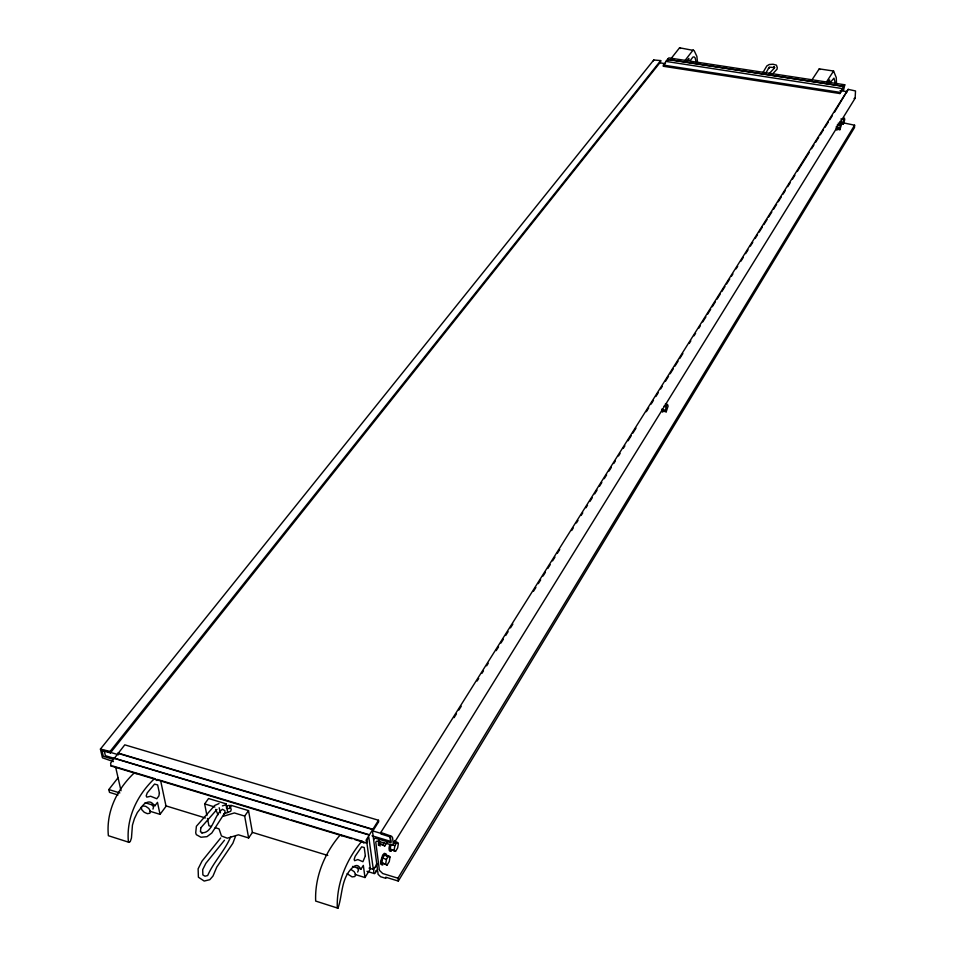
<?xml version="1.0" encoding="UTF-8"?>
<svg xmlns="http://www.w3.org/2000/svg" width="956" height="956" viewBox="0 0 956 956"><rect width="100%" height="100%" fill="white"/><g stroke="black" fill="none" stroke-linecap="round" stroke-linejoin="round"><path stroke-width="1.43" d="M697.462 62.044L696.876 56.392L694.14 50.56L679.573 47.8L671.387 58.173M836.261 126.742L836.476 129.789L837.074 129.407M836.775 126.825L836.99 129.873L837.587 129.49M665.926 61.411L667.551 59.356L843.682 86.327L842.332 88.585L665.926 61.411L663.189 66.251L839.93 93.545L842.308 88.49M840.121 123.312L840.216 121.293M375.732 870.844L377.74 871.466L378.11 874.31L380.596 876.712L385.877 878.337L385.734 877.202L398.305 881.062L397.959 878.194L382.723 873.533L379.401 870.318L375.78 842.284L376.353 841.304L377.847 841.22L392.773 845.176L855.142 98.217L855.512 90.951L848.175 89.362L834.612 112.067M842.81 122.727L854.604 125.212L854.485 127.578L398.305 881.062M836.488 83.28L836.261 77.556L833.584 71.031L819.244 68.868L812.098 79.683M376.712 863.519L376.126 866.351L374.465 867.797M688.941 60.371L688.858 58.436L686.886 60.682M200.844 827.621L200.437 831.636L202.445 832.748L201.405 832.712C212.184 834.038 213.965 816.364 221.111 810.341L222.437 809.29L224.863 810.616L225.03 812.481L211.802 833.023L206.998 836.655L200.951 837.241L196.327 834.672L195.717 832.843L196.386 826.271L214.694 805.478L219.032 803.566M829.605 81.858L829.629 79.898L827.92 82.24M219.163 807.736L220.454 812.863M386.917 842.511L384.754 845.976L379.341 843.634L379.699 841.328M376.7 863.447L376.317 865.861L373.33 869.41L369.064 868.108M384.754 845.976L383.308 844.841L383.667 842.523M381.779 862.706L382.496 858.13L384.647 854.652L388.578 855.859L390 856.958L389.283 861.535L387.144 865.013L381.779 862.706L387.144 865.013M385.71 863.913L386.427 859.336L388.578 855.859M390.215 849.083L390.932 844.53L394.84 845.713L396.967 842.284L398.365 843.407L397.648 847.96L395.533 851.39L390.215 849.083L395.533 851.39M394.135 850.278L394.84 845.713M667.443 404.496L668.113 406.061L666.201 411.809L665.531 410.255L666.153 406.587L667.443 404.496L665.316 404.041M838.281 123.133L840.981 123.575L841.304 125.224L839.894 129.693L837.193 129.251L837.217 125.571M843.622 89.984L844.757 84.773L668.842 57.886L667.551 59.356M839.894 129.693L840.109 124.985L840.981 123.575M842.989 122.499L844.399 118.054L844.722 119.703L843.312 124.149L840.623 123.706L840.288 122.069L842.989 122.499L843.312 124.149M377.512 869.745L372.541 831.433L378.684 821.73L378.504 820.26L124.782 744.843L110.609 763.115L111.016 765.959L352.035 838.759M373.33 869.41L368.777 837.133L367.032 839.882L366.674 843.108L366.112 840.157L378.504 820.26M378.576 840.348L378.433 845.188L380.404 845.893M379.341 840.575L379.197 845.415M389.701 844.686L389.008 848.163L389.319 850.613L390.49 851.079M390.454 844.913L389.761 848.39L390.06 850.84L391.243 851.306M152.972 809.087L153.522 807.031L151.932 804.319M373.653 839.954L374.143 838.388L375.636 838.304L391.1 842.774L390.383 836.966L380.978 833.967L380.799 832.497L848.175 89.362M235.511 836.273L232.846 843.312L216.773 867.092L212.985 876.066L209.806 879.687L204.19 881.05L198.394 877.214L198.119 868.837L202.039 861.081L220.705 837.97M230.79 836.56C225.066 850.541 213.69 861.774 207.667 875.553L204.99 876.198L202.863 874.943L202.696 869.649L205.899 863.28L224.493 840.193M826.534 81.881L833.584 71.031M113.286 759.423L103.296 756.244L101.969 750.544L110.394 752.898L660.692 61.758L660.68 60.587L653.785 59.977L100.428 749.074L102.447 757.797L113.429 761.609M373.736 868.98L373.76 872.697A3.489 1.207 -72.8 0 0 375.589 872.529L377.477 869.47M357.664 872.063L358.488 870.02L357.006 867.247M685.165 60.276L693.243 49.867M653.33 60.861L653.785 59.977M830.8 81.893L833.99 78.129L835.401 83.722M766.067 72.668L769.305 67.123L768.445 68.246L770.201 67.207L774.73 67.577L773.93 66.514L774.42 68.019L768.911 73.911M762.804 72.811L766.82 65.952L769.222 64.518L772.986 64.231L776.451 65.151L777.252 67.613L777.073 69.143L772.388 74.186M392.773 845.176L393.358 844.196L392.569 837.719L391.685 836.297L380.799 832.497M397.959 878.194L854.604 125.212M837.193 129.251L838.065 127.841M355.082 874.477L364.977 877.524L370.354 868.896L366.602 840.671M454.076 717.657L456.454 713.857M458.832 710.069L461.222 706.269M477.116 680.995L478.705 678.461M481.872 673.406L483.461 670.873M486.64 665.818L488.229 663.285M496.176 650.642L498.566 646.853M500.944 643.065L503.322 639.265M505.712 635.477L508.09 631.677M510.48 627.889L512.858 624.101M533.52 591.226L535.898 587.438M538.288 583.638L540.666 579.85M543.044 576.05L545.434 572.262M547.812 568.473L550.202 564.673M552.58 560.885L554.97 557.085M557.348 553.297L559.738 549.509M571.652 530.544L573.241 528.011M576.42 522.956L578.01 520.423M581.188 515.368L582.778 512.834M585.944 507.779L587.534 505.258M589.924 501.458L592.302 497.67M594.692 493.882L597.07 490.081M599.46 486.293L601.838 482.493M604.216 478.705L606.606 474.917M608.984 471.117L611.374 467.329M613.752 463.529L615.341 461.007M618.52 455.952L620.109 453.419M623.288 448.364L624.877 445.831M628.056 440.776L631.235 435.721M632.824 433.188L636.003 428.133M646.328 411.701L648.706 407.901M651.096 404.113L653.474 400.325M655.864 396.525L658.242 392.737M660.632 388.937L662.221 386.415M665.4 381.36L668.567 376.294M670.156 373.772L673.335 368.717M674.924 366.184L678.103 361.129M679.692 358.596L682.871 353.541M689.228 343.431L690.818 340.898M693.996 335.843L695.586 333.309M698.764 328.255L700.354 325.721M702.732 321.933L705.91 316.878M707.5 314.345L710.678 309.29M712.268 306.768L715.447 301.702M717.036 299.18L720.215 294.125M721.804 291.592L724.983 286.537M726.572 284.004L729.739 278.949M731.328 276.415L732.917 273.894M736.096 268.839L737.685 266.306M740.864 261.251L743.254 257.451M745.632 253.663L748.022 249.875M750.4 246.074L752.778 242.286M755.168 238.486L757.546 234.698M759.136 232.165L762.314 227.11M763.904 224.588L767.082 219.522M768.672 217L771.851 211.945M773.44 209.412L776.619 204.357M778.208 201.824L781.387 196.769M782.976 194.247L785.354 190.447M787.744 186.659L790.122 182.859M792.5 179.071L794.89 175.283M797.268 171.483L809.194 152.518M811.572 148.73L813.95 144.93M815.54 142.408L818.718 137.353M820.308 134.82L823.486 129.765M825.076 127.232L828.255 122.177M829.844 119.643L832.234 115.855M352.525 866.423L361.057 869.04L363.34 865.395L364.977 877.524M839.93 93.545L842.367 89.685M364.212 842.32L363.746 843.049L362.181 841.256L340.73 834.779L339.141 836.201C324.096 854.258 314.691 877.441 315.671 901.066L337.946 908.2C342.559 895.497 340.945 879.209 351.665 868.407A22.825 8.042 -72.4 0 1 358.87 866.542L361.057 869.04M667.599 59.463L843.706 86.434L844.757 84.773M690.399 60.455L692.849 57.133L694.128 56.87L695.155 57.934L696.159 62.439M215.243 827.693L219.032 828.864L221.457 835.974L227.289 838.197L238.403 834.815L248.632 837.958L252.42 832.485L248.524 810.616L230.874 805.275L230.026 806.458L231.221 809.421L230.719 811.25L223.859 813.903M248.632 837.958L244.676 816.077L248.524 810.616M206.926 815.564L204.656 803.912L208.575 798.523L226.082 803.829L225.234 805L222.401 805.884M150.2 811.321L160.034 814.345L166.057 806.29L160.751 781.195M145.037 802.717L154.92 805.753L157.477 802.371L160.034 814.345M157.381 779.857L156.868 780.538L154.896 778.674L135.011 772.663L133.183 773.942C116.465 790.289 106.056 812.182 108.375 835.711L129.203 842.379L130.267 841.531L131.462 837.994L132.442 825.112L134.449 818.587L137.353 812.54L143.651 804.474A21.988 9.739 -70.5 0 1 152.183 803.171L154.92 805.753M118.006 794.986L109.486 792.369L108.829 789.56L118.03 777.79M667.826 60.228L668.65 59.69M111.756 765.696L111.016 765.959M110.394 752.898L110.059 751.452L660.68 60.587M200.688 827.968L216.988 809.385M385.065 853.588L382.018 858.512L381.325 862.025L381.635 864.475L382.83 864.917M362.181 841.256L360.615 842.69C345.749 860.986 336.464 884.192 337.289 907.877L337.946 908.2M663.667 411.128L662.735 411.916L662.126 408.774M154.896 778.674L153.091 779.965C136.553 796.348 126.18 818.599 128.403 842.021L129.203 842.379M854.055 98.504L855.142 98.217M100.428 749.074L110.059 751.452M223.154 816.328L234.375 812.947L244.676 816.077M659.592 62.797L665.46 63.705M840.073 90.581L847.41 91.716M663.177 65.08L839.977 92.338M840.838 119.022L843.527 119.452M837.396 124.543L840.109 124.985M836.858 127.602L839.571 128.056M664.014 406.133L666.153 406.587M665.531 410.255L662.329 409.562L662.998 411.128L666.201 411.809M118.054 753.041L372.637 829.211M117.994 753.352L372.577 829.545M105.614 750.914L118.472 754.762M372.78 830.931L384.216 834.349M114.051 758.084L369.159 834.708M369.088 835.042L105.375 755.682L104.18 750.484M372.039 835.783L390.586 841.352L389.929 836.058M113.178 766.126L134.557 772.579M157.37 779.463L288.509 819.065M291.365 819.925L339.822 834.552M354.891 839.619L366.303 843.061M394.362 841.495L396.967 842.284M394.458 842.224L398.365 843.407M379.341 843.634L383.308 844.841M204.656 803.912L214.849 807.019M386.081 855.763L390 856.958M382.496 858.13L386.427 859.336M165.484 805.729L205.337 817.942M252.324 832.341L327.777 855.453M108.829 789.56L119.859 792.942M366.985 871.322L374.119 873.509M211.443 826.522L208.922 825.745L207.5 818.467M382.077 864.69L380.87 864.236L380.56 861.798L382.687 855.058L384.312 853.361L386.26 854.055L386.571 856.492M351.079 869.506L354.198 871.705L355.692 874.477L354.867 876.521L352.119 876.903L347.112 873.676M679.573 47.8L680.481 48.505M218.052 814.775L215.65 809.385M135.011 772.663L136.254 773.739M819.244 68.868L819.973 69.549M340.73 834.779L341.734 835.807M661.54 410.889L662.126 411.785M115.736 767.548L121.018 790.767M226.082 803.829L227.707 812.564M394.637 840.527L394.936 842.965M159.401 793.169L158.851 796.001L156.796 798.738L150.63 796.252L146.818 797.125L146.196 795.894L147.2 792.93L154.525 784.099L157.656 784.924L159.401 793.169M365.347 855.847L362.921 861.715L357.855 859.552L354.628 860.687L354.162 859.456L355.13 856.349L361.643 846.849L364.224 847.506L365.347 855.847M150.391 811.19L149.841 813.245L147.403 813.664L144.225 812.277L141.787 809.72L141.225 807.187L142.814 805.86L145.802 806.362L148.801 808.477L150.391 811.19M230.766 806.745L229.153 808.609L226.512 808.31L226.488 806.267L229.117 805.299L230.766 806.745"/></g></svg>
